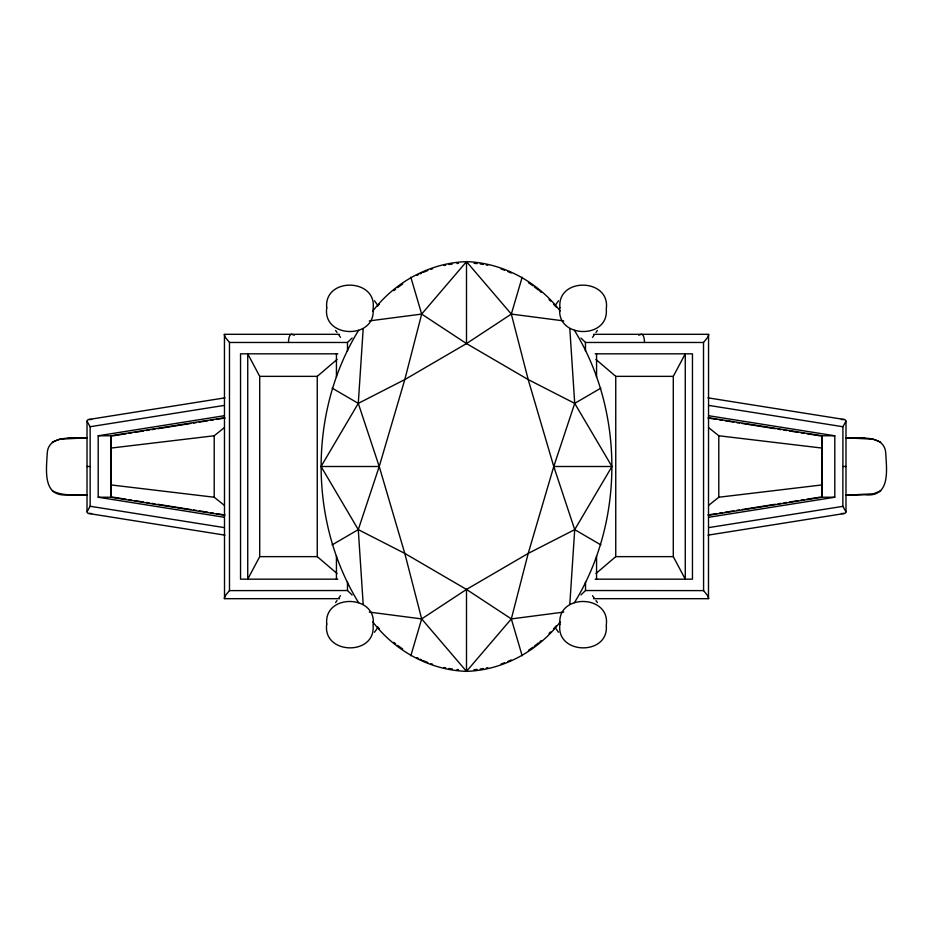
<?xml version="1.0" encoding="UTF-8"?>
<svg xmlns="http://www.w3.org/2000/svg" width="933" height="933" viewBox="0 0 933 933"><rect width="100%" height="100%" fill="white"/><g stroke="black" fill="none" stroke-linecap="round" stroke-linejoin="round"><path stroke-width="1.4" d="M91.656 419.488L88.029 419.593L87.014 420.911L87.014 511.937L87.947 513.383L91.656 513.512M841.344 513.512L844.971 513.407L845.986 512.042L845.986 421.063L845.018 419.605L841.344 419.488M223.99 515.214L110.852 497.231L110.852 435.769L223.99 417.786M709.01 515.214L822.148 497.231L822.148 435.769L709.01 417.786M87.014 511.89L90.139 506.269L90.139 426.731L87.014 421.215M845.986 421.168L842.919 426.649L842.861 506.269L845.986 511.89M560.173 621.973C537.933 650.966 503.249 670.151 466.5 671.363L421.669 618.917L404.794 553.421L379.23 466.5L358.284 403.371L363.182 328.801M569.818 604.199L574.716 529.629L553.77 466.5L528.206 379.579L511.331 314.083L466.5 261.637C429.751 262.849 395.067 282.034 372.827 311.027M358.587 602.671C308.648 521.64 308.648 411.36 358.587 330.329M574.413 330.329C624.352 411.36 624.352 521.64 574.413 602.671M560.173 311.027C537.933 282.034 503.249 262.849 466.5 261.637L421.669 314.083L404.794 379.579L379.23 466.5L358.284 529.629L363.182 604.199M372.827 621.973C395.067 650.966 429.751 670.151 466.5 671.363L511.331 618.917L528.206 553.421L553.77 466.5L574.716 403.371L569.818 328.801M410.835 655.771L421.669 618.917L466.5 589.423L528.206 553.421L574.716 529.629L611.955 466.5L574.716 403.371L528.206 379.579L466.5 343.577L421.669 314.083L410.835 277.229M522.165 655.771L511.331 618.917L466.5 589.423L404.794 553.421L358.284 529.629L321.045 466.5L358.284 403.371L404.794 379.579L466.5 343.577L511.331 314.083L522.165 277.229M224.247 334.469L225.343 337.373L229.483 342.469L229.483 590.531L225.343 595.627L224.247 598.531M708.765 598.508L707.657 595.627L703.587 590.612L703.517 342.469L707.657 337.373L708.765 334.492M259.712 556.639L247.735 579.171L247.735 353.829L259.712 376.361L259.712 556.639L317.255 556.639L337.046 573.538M673.288 376.361L685.265 353.829L685.265 579.171L673.288 556.639L673.288 376.361L615.745 376.361L595.954 359.462M335.6 602.555L337.035 600.549M338.656 598.251L340.487 595.674M555.065 305.616L558.529 300.729M374.471 632.271L377.935 627.384M592.513 337.326L594.344 334.749M595.965 332.451L597.4 330.445M842.861 426.731L708.765 405.412M556.581 625.577L553.642 628.784M52.306 442.125L59.642 439.21L86.606 437.822C73.579 438.65 47.723 434.207 47.21 453.881C46.3 470.559 42.545 497.557 68.039 494.77M377.678 306.012L379.358 304.216M864.961 494.77C890.455 497.557 886.7 470.559 885.79 453.881C885.277 434.207 859.421 438.65 846.394 437.822L873.358 439.21L880.694 442.125M229.413 590.612L347.484 590.531L352.126 594.997M703.517 342.469L585.516 342.469L580.967 338.084M347.484 351.17L347.484 342.469L352.126 338.003M580.967 594.916L585.516 590.531L585.516 581.83M549.059 633.46L550.61 631.921M259.712 376.361L317.255 376.361L337.046 359.462M595.954 573.538L615.745 556.639L673.288 556.639M539.845 641.787L541.21 640.644M111.085 448.062L214.205 435.769L224.2 427.757M708.8 505.243L718.795 497.231L821.915 484.938M538.469 642.919L534.247 646.207M393.761 290.699L395.697 289.148M397.656 287.632L402.683 283.97M532.813 647.269L528.428 650.336M332.113 544.895L358.284 529.629M574.716 403.371L600.887 388.105M417.051 275.328L418.555 274.57M420.072 273.836L421.599 273.112M511.214 659.969L507.914 661.415M423.127 272.424L427.804 270.477M504.566 662.768L501.161 664.004M224.445 334.317L224.515 598.706M708.485 598.706L708.555 334.317M430.976 269.287L432.574 268.727M638.627 335.157L641.321 334.317A8.199 2.881 -90 0 1 644.516 342.469M444.003 265.532L445.671 265.17M486.28 668.028L487.796 667.725M449.006 264.54L452.377 264.016M88.763 419.488L224.981 397.843M90.139 426.731L224.235 405.412M224.223 517.267L98.198 497.231L98.198 435.769L224.223 415.733M126.27 433.717L113.383 435.769L98.198 435.769M129.139 433.262L131.996 432.807M134.865 432.352L143.46 430.988M146.318 430.533L149.187 430.078M152.056 429.623L154.913 429.168M157.782 428.714L190.717 423.477M193.586 423.022L196.443 422.567M199.312 422.113L207.907 420.748M210.765 420.293L213.634 419.838M216.491 419.384L225.086 418.019M707.914 514.981L716.509 513.616M719.366 513.162L722.235 512.707M725.093 512.252L733.688 510.887M736.557 510.433L739.414 509.978M742.283 509.523L775.218 504.286M778.087 503.832L780.944 503.377M783.813 502.922L786.682 502.467M789.54 502.012L798.135 500.648M801.004 500.193L803.861 499.738M806.73 499.283L819.617 497.231L834.802 497.231L834.802 435.769L708.777 415.733M708.777 517.267L834.802 497.231M708.765 527.588L842.919 506.351M708.019 535.157L844.295 513.512M483.236 668.576L480.18 669.043M369.305 320.905L421.669 314.083M511.331 618.917L563.695 612.095M477.101 669.404L474.011 669.672M456.983 263.491L458.535 263.363M87.096 438.148L84.227 438.23L86.944 438.16M846.394 495.178L873.358 493.79L880.694 490.875M86.151 437.822L68.832 438.23M845.939 437.892L848.657 437.822M52.306 490.875C63.024 496.333 75.456 494.595 87.061 495.108M846.849 495.178L864.168 494.77M68.039 438.23L86.606 437.822M225.04 334.317L339.484 334.317M593.516 334.317L707.96 334.317M229.483 342.469L347.484 342.469M337.828 353.829L240.539 353.829L240.539 579.171L337.828 579.171M595.172 353.829L692.461 353.829L692.461 579.171L595.172 579.171M834.802 435.769L819.617 435.769L806.73 433.717M87.014 466.5L90.139 466.5M321.045 466.5L379.23 466.5M553.77 466.5L611.955 466.5M842.861 466.5L845.986 466.5M84.343 495.178L86.606 495.178M98.198 497.231L113.383 497.231L126.27 499.283M585.516 590.531L703.587 590.612M225.04 598.683L339.484 598.683M593.516 598.683L707.96 598.683M844.237 419.488L708.019 397.843M846.394 437.822L864.961 438.23M68.832 494.77L86.151 495.178M846.056 438.16L848.773 438.23L845.904 438.148M84.343 437.822L87.061 437.892M845.939 495.108L848.657 495.178M846.849 437.822L864.168 438.23M474.011 263.328L477.101 263.596M456.983 669.509L458.535 669.637M708.8 427.757L718.795 435.769L821.915 448.062M111.085 484.938L214.205 497.231L224.2 505.243M511.331 314.083L563.695 320.905M369.305 612.095L421.669 618.917M480.18 263.957L483.236 264.424M452.377 668.984L449.006 668.46M707.914 418.019L716.509 419.384M719.366 419.838L722.235 420.293M725.093 420.748L733.688 422.113M736.557 422.567L739.414 423.022M742.283 423.477L775.218 428.714M778.087 429.168L780.944 429.623M783.813 430.078L786.682 430.533M789.54 430.988L798.135 432.352M801.004 432.807L803.861 433.262M129.139 499.738L131.996 500.193M134.865 500.648L143.46 502.012M146.318 502.467L149.187 502.922M152.056 503.377L154.913 503.832M157.782 504.286L190.717 509.523M193.586 509.978L196.443 510.433M199.312 510.887L207.907 512.252M210.765 512.707L213.634 513.162M216.491 513.616L225.086 514.981M90.139 506.269L224.235 527.588M88.763 513.512L224.981 535.157M486.28 264.972L487.796 265.275M444.003 667.468L445.671 667.83M294.373 335.157L291.679 334.317A8.199 2.881 90 0 0 288.484 342.469M430.976 663.713L432.574 664.273M501.161 268.996L504.566 270.232M427.804 662.523L423.127 660.576M507.914 271.585L511.214 273.031M420.072 659.165L421.599 659.888M417.051 657.672L418.555 658.43M332.113 388.105L358.284 403.371M574.716 529.629L600.887 544.895M528.428 282.664L532.813 285.731M402.683 649.03L397.656 645.368M534.247 286.793L538.469 290.081M393.761 642.301L395.697 643.852M539.845 291.213L541.21 292.356M549.059 299.54L550.61 301.079M585.434 342.388L585.516 351.17M347.484 590.531L347.484 581.83M377.678 626.988L379.358 628.784M553.642 304.216L556.581 307.424M592.513 595.674L594.344 598.251M595.965 600.549L597.4 602.555M374.471 300.729L377.935 305.616M555.065 627.384L558.529 632.271M335.6 330.445L337.035 332.451M338.656 334.749L340.487 337.326M822.148 435.769L822.148 497.231M718.795 435.769L718.795 497.231M615.745 376.361L615.745 556.639M596.56 353.829L596.56 377.084M596.56 555.916L596.56 579.171M466.5 261.637L466.5 343.577M466.5 589.423L466.5 671.363M336.44 353.829L336.44 377.084M336.44 555.916L336.44 579.171M317.255 376.361L317.255 556.639M214.205 435.769L214.205 497.231M110.852 435.769L110.852 497.231M326.737 307.808C322.317 338.714 376.151 339.752 373.072 308.858C377.492 277.952 323.658 276.914 326.737 307.808M559.928 624.142C555.508 655.048 609.342 656.086 606.263 625.192C610.683 594.286 556.849 593.248 559.928 624.142M326.737 624.025C322.212 654.884 376.046 656.237 373.072 625.308C377.597 594.449 323.774 593.096 326.737 624.025M559.928 307.692C555.403 338.551 609.226 339.904 606.263 308.975C610.788 278.116 556.954 276.763 559.928 307.692"/></g></svg>
